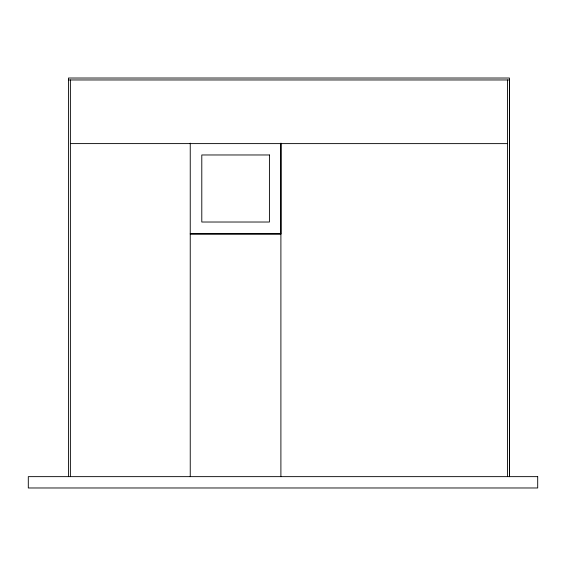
<?xml version="1.0" encoding="UTF-8"?>
<svg xmlns="http://www.w3.org/2000/svg" width="566" height="566" viewBox="0 0 566 566"><rect width="100%" height="100%" fill="white"/><g stroke="black" fill="none" stroke-linecap="round" stroke-linejoin="round"><path stroke-width="0.85" d="M68.444 79.962L509.478 79.962M70.382 143.601L507.504 143.63M190.24 233.822L280.969 233.822L280.969 143.17M190.24 234.013L280.899 234.027M509.478 476.706L509.478 78.023L68.444 78.023L68.444 476.643M509.442 79.962L509.442 476.643M507.504 79.962L507.504 476.643M280.899 143.297L280.899 476.643M190.24 143.17L190.24 476.643M70.382 79.962L70.382 476.643M269.416 154.971L201.793 154.971L201.793 222.021L269.416 222.021L269.416 154.971M537.7 476.643L28.3 476.643L28.3 487.977L537.7 487.977L537.7 476.643"/></g></svg>
